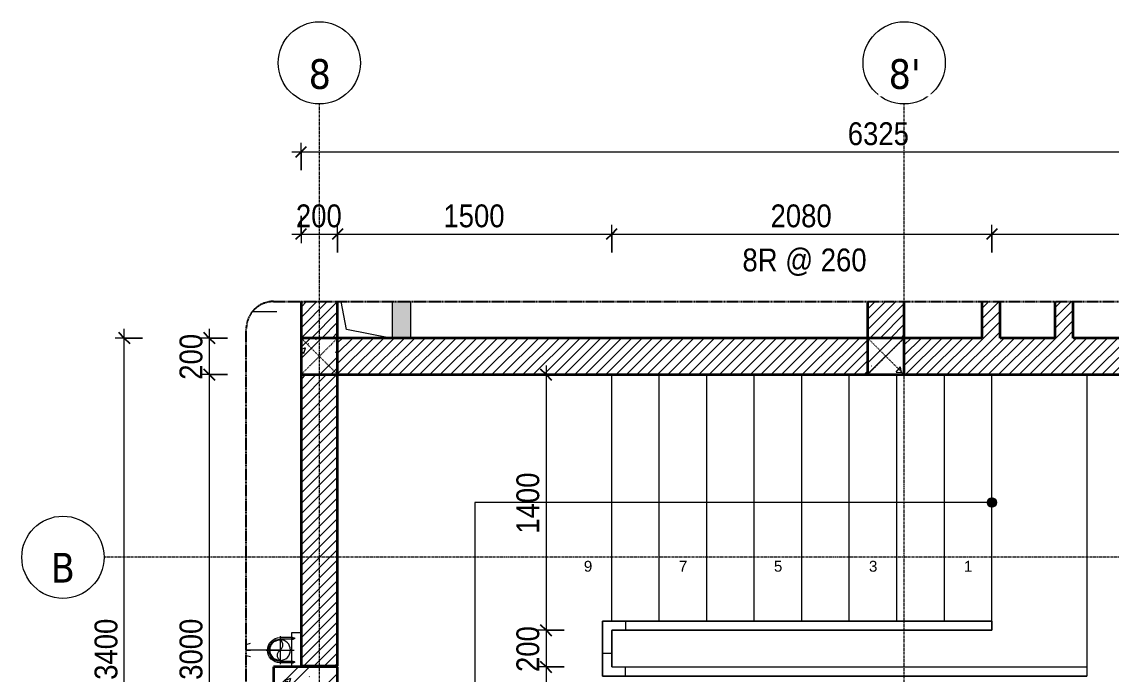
# Model space of a CAD drawing. Header units: millimetres. Extents: x 75584 to 159459, y -5075 to 34550.
# Drawn here: x 127574 to 133535, y 24897 to 28468 of the extents above; entities that cross this region are included whole.
import ezdxf

# ---------------------------------------------------------------- set-up
doc = ezdxf.new("R2010")
doc.units = ezdxf.units.MM
for name, pattern in [('Dash', [6, 3, -3]), ('Dash - Tight', [4.5, 3, -1.5]), ('Grid Line', [22.225, 12.7, -3.175, 3.175, -3.175]), ('Hidden', [7.14375, 4.7625, -2.38125]), ('IMPORT-CENTER', [2000, 1250, -250, 250, -250]), ('IMPORT-CENTER _3_', [10.16, 6.35, -1.27, 1.27, -1.27])]:
    doc.linetypes.add(name, pattern=pattern)
for name, color, linetype, lineweight in [('0-3', 10, 'Continuous', 5), ('A-ANNO-DIMS', 211, 'Continuous', 9), ('A-ANNO-DIMS-50', 211, 'Continuous', 9), ('A-DETL-GENF-1', 92, 'Dash - Tight', 18), ('A-DETL-GENF-2', 254, 'Continuous', 18), ('A-DETL-GENF-3', 92, 'Hidden', 25), ('A-DETL-MEDM', 33, 'Continuous', 35), ('A-FLOR-1', 7, 'Continuous', 18), ('A-FLOR-HRAL', 11, 'Continuous', 18), ('A-WALL-1', 113, 'Continuous', 35), ('A-WALL-PATT-1', 111, 'Continuous', 18), ('G-IMPT', 8, 'Continuous', 18), ('G-IMPT-2', 8, 'IMPORT-CENTER _3_', 18), ('G-IMPT-4', 8, 'IMPORT-CENTER', 18), ('M-EQPM', 50, 'Continuous', 18), ('S-COLS', 52, 'Continuous', 18), ('S-COLS-5', 52, 'Continuous', 35), ('S-COLS-HDLN', 52, 'Dash', 18), ('S-COLS-HDLN-1', 254, 'Continuous', 18), ('S-GRID-1', 1, 'Grid Line', 9), ('S-GRID-IDEN', 1, 'Continuous', 9), ('S-STRS', 31, 'Continuous', 18), ('S-STRS-ANNO', 31, 'Continuous', 18)]:
    doc.layers.add(name, color=color, linetype=linetype, lineweight=lineweight)
doc.styles.add('Arial', font='arial.ttf', dxfattribs={"height": 59.53})
doc.styles.add('Tahoma_B', font='tahomabd.ttf', dxfattribs={"height": 162.5})
doc.styles.add('UTM Avo', font='', dxfattribs={"width": 0.9, "height": 125})
doc.styles.get('UTM Avo').set_extended_font_data('UTM Avo')
doc.dimstyles.new('1_Dim_chi_tiet_2_5', dxfattribs={"dimscale": 304.8, "dimtxt": 124.912619, "dimasz": 0.19685, "dimexe": 0.164042, "dimexo": 0.0625, "dimgap": 0.016404, "dimtad": 1, "dimdec": 0, "dimrnd": 5, "dimzin": 0, "dimdsep": 46, "dimtxsty": 'UTM Avo', "dimblk1": 'OBLIQUE', "dimblk2": 'OBLIQUE', "dimsah": 1, "dimcen": 0.09, "dimdle": 0.164042, "dimazin": 0, "dimtfac": 1, "dimtdec": 4, "dimtix": 1, "dimtmove": 0, "dimatfit": 3, "dimfxl": 0.328084, "dimfxlon": 1, "dimtvp": 1, "dimtolj": 1, "dimtzin": 0, "dimarcsym": 2})
pattern_1 = [(45, (51849.28, 0), (-28.284271, 28.284271), [])]
pattern_2 = [(50, (-80452.56, -26636.94), (364.3679, -31.8783), [38.1, -419.1]), (355, (-80452.56, -26636.94), (-70.4859, 382.1133), [30.48, -335.28]), (100.451, (-80422.2, -26639.6), (293.885, 350.2334), [32.38, -356.18]), (46.184, (-80452.56, -26535.34), (542.1585, -84.0858), [57.15, -628.65]), (96.636, (-80407.4, -26542.34), (474.805, 494.8554), [48.57, -534.27]), (351.184, (-80452.56, -26535.34), (474.8102, 494.85), [45.72, -502.92]), (21, (-80401.76, -26560.74), (303.2285, -204.5305), [38.1, -419.1]), (326, (-80401.76, -26560.74), (123.6039, 368.376), [30.48, -335.28]), (71.451, (-80376.5, -26577.78), (426.8341, 163.8427), [32.38, -356.18]), (37.5, (-80452.56, -26636.94), (6.17665, 169.11015), [3.353, -327.863, 3.353, -337.007, -336.55]), (37.5, (-80452.56, -26636.94), (6.17665, 169.11015), [-671.576, 3.353, -333.197]), (7.5, (-80452.56, -26636.94), (133.63888, 200.3615), [3.353, -190.703, 3.353, -320.243, -128.27]), (7.5, (-80452.56, -26636.94), (133.63888, 200.3615), [-517.652, 3.353, -124.917]), (327.5, (-80565.85, -26636.94), (271.18182, -11.45836), [3.353, -123.647, 3.353, -918.667]), (327.5, (-80565.85, -26636.94), (271.18182, -11.45836), [-130.353, -392.887, 3.353, -522.427]), (317.5, (-80616.65, -26636.94), (296.2585, 50.85285), [3.353, -161.747, 3.353, -633.171]), (317.5, (-80616.65, -26636.94), (296.2585, 50.85285), [-168.453, -259.791, 3.353, -370.027]), (45, (-80452.56, -26636.94), (-125.7236, 125.7236), []), (45, (-80452.56, -26446.44), (-125.7236, 125.7236), [])]
pattern_3 = [(50, (-77352.56, -26636.94), (364.3679, -31.8783), [38.1, -419.1]), (355, (-77352.56, -26636.94), (-70.4859, 382.1133), [30.48, -335.28]), (100.451, (-77322.2, -26639.6), (293.885, 350.2334), [32.38, -356.18]), (46.184, (-77352.56, -26535.34), (542.1585, -84.0858), [57.15, -628.65]), (96.636, (-77307.4, -26542.34), (474.805, 494.8554), [48.57, -534.27]), (351.184, (-77352.56, -26535.34), (474.8102, 494.85), [45.72, -502.92]), (21, (-77301.76, -26560.74), (303.2285, -204.5305), [38.1, -419.1]), (326, (-77301.76, -26560.74), (123.6039, 368.376), [30.48, -335.28]), (71.451, (-77276.5, -26577.78), (426.8341, 163.8427), [32.38, -356.18]), (37.5, (-77352.56, -26636.94), (6.17665, 169.11015), [3.353, -327.863, 3.353, -337.007, -336.55]), (37.5, (-77352.56, -26636.94), (6.17665, 169.11015), [-671.576, 3.353, -333.197]), (7.5, (-77352.56, -26636.94), (133.63888, 200.3615), [3.353, -190.703, 3.353, -320.243, -128.27]), (7.5, (-77352.56, -26636.94), (133.63888, 200.3615), [-517.652, 3.353, -124.917]), (327.5, (-77465.85, -26636.94), (271.18182, -11.45836), [3.353, -123.647, 3.353, -918.667]), (327.5, (-77465.85, -26636.94), (271.18182, -11.45836), [-130.353, -392.887, 3.353, -522.427]), (317.5, (-77516.65, -26636.94), (296.2585, 50.85285), [3.353, -161.747, 3.353, -633.171]), (317.5, (-77516.65, -26636.94), (296.2585, 50.85285), [-168.453, -259.791, 3.353, -370.027]), (45, (-77352.56, -26636.94), (-125.7236, 125.7236), []), (45, (-77352.56, -26446.44), (-125.7236, 125.7236), [])]

# ---------------------------------------------------------------- blocks, each defined once
blk = doc.blocks.new('NCV_TKTC_KET CAU_rvt-5-TKCS_THANG BỘ TB3 - MẶT BẰNG TUM MÁI')
at = {"layer": 'A-FLOR-1'}
for p, q in [((81377.6, 26737.4), (81077.6, 26737.4)), ((81552.6, 26536.9), (81552.6, 24936.5)), ((77252.6, 24941.9), (77252.6, 24936.9)), ((77452.6, 24936.9), (77452.6, 24941.9))]:
    blk.add_line(p, q, dxfattribs=at)
blk = doc.blocks.new('Top Rail Type - Top Rail_Internal_-954613-TKCS_THANG BỘ TB3 - MẶT BẰNG TUM MÁI')
at = {"layer": 'A-FLOR-HRAL'}
for p, q in [((78902.2, 25187.3), (79027.2, 25187.3)), ((78902.2, 25062.3), (78902.2, 25187.3)), ((79027.2, 25187.3), (81032.6, 25187.3)), ((79027.2, 25187.3), (79027.2, 25137.3)), ((81032.6, 25187.3), (81032.6, 25137.3)), ((79027.2, 25137.3), (78952.2, 25137.3)), ((78952.2, 25137.3), (78952.2, 25062.3)), ((81032.6, 25137.3), (79027.2, 25137.3)), ((78902.2, 25011.5), (78902.2, 25062.3)), ((78952.2, 25062.3), (78952.2, 25011.5)), ((78902.2, 25011.5), (78952.2, 25011.5)), ((78902.2, 24886.5), (78902.2, 25011.5)), ((78952.2, 25011.5), (78952.2, 24936.5)), ((78952.2, 24936.5), (79027.2, 24936.5)), ((79027.2, 24886.5), (79027.2, 24936.5)), ((79027.2, 24936.5), (81552.6, 24936.5)), ((81552.6, 24936.5), (81552.6, 24886.5)), ((79027.2, 24886.5), (78902.2, 24886.5)), ((81552.6, 24886.5), (79027.2, 24886.5))]:
    blk.add_line(p, q, dxfattribs=at)
blk = doc.blocks.new('Top Rail Type - Top Rail_Internal_-V11-TKCS_THANG BỘ TB3 - MẶT BẰNG TUM MÁI')
at = {"layer": 'A-FLOR-HRAL'}
for p, q in [((78902.2, 25187.3), (78902.2, 25011.5)), ((79027.2, 25187.3), (78902.2, 25187.3)), ((81032.6, 25187.3), (79027.2, 25187.3)), ((81032.6, 25137.3), (81032.6, 25187.3)), ((78952.2, 25137.3), (78952.2, 25011.5)), ((79027.2, 25137.3), (78952.2, 25137.3)), ((81032.6, 25137.3), (79027.2, 25137.3)), ((78902.2, 25011.5), (78902.2, 24886.5)), ((78952.2, 25011.5), (78952.2, 24936.5)), ((78952.2, 24936.5), (79027.2, 24936.5)), ((79027.2, 24936.5), (81552.6, 24936.5)), ((81552.6, 24936.5), (81552.6, 24886.5)), ((78902.2, 24886.5), (79027.2, 24886.5)), ((79027.2, 24886.5), (81552.6, 24886.5))]:
    blk.add_line(p, q, dxfattribs=at)
blk = doc.blocks.new('TKTC_XREF_260130_MB TUM MAI - TKTC_XREF_260130_MB TUM MAI_dwg_CUM U_DN100-4167675-TKCS_THANG BỘ TB3 - MẶT BẰNG TUM MÁI')
at = {"layer": 'G-IMPT'}
blk.add_hatch(color=256, dxfattribs=at).paths.add_polyline_path([(0, -61), (0, -57), (14.8, -55.1), (28.5, -49.4), (40.3, -40.3), (49.4, -28.5), (55.1, -14.8), (57, 0), (55.1, 14.8), (49.4, 28.5), (40.3, 40.3), (28.5, 49.4), (14.8, 55.1), (0, 57), (0, 61), (15.8, 58.9), (30.5, 52.8), (43.1, 43.1), (52.8, 30.5), (58.9, 15.8), (61, 0), (58.9, -15.8), (52.8, -30.5), (43.1, -43.1), (30.5, -52.8), (15.8, -58.9)])
for p, q in [((-79.1, 66.6), (-79.1, 63.4)), ((-76.6, 66.6), (-76.6, 63.4)), ((-74.6, 66.6), (-74.6, 63.4)), ((-72.7, 69.3), (-72.7, 60.7)), ((-66.9, 67.9), (-71.7, 67.9)), ((-66.9, 62.1), (-71.7, 62.1)), ((-65, 69), (0, 69)), ((-79.1, -63.4), (-79.1, -66.6)), ((-76.6, -63.4), (-76.6, -66.6)), ((-74.6, -63.4), (-74.6, -66.6)), ((-72.7, -60.7), (-72.7, -69.3)), ((-66.9, -62.1), (-71.7, -62.1)), ((-66.9, -67.9), (-71.7, -67.9)), ((-65, -69), (0, -69))]:
    blk.add_line(p, q, dxfattribs=at)
at = {"layer": 'G-IMPT', "flags": 128}
for points in [[(-72.7, 67.6), (-78.1, 67.6), (-78.1, 62.4), (-72.7, 62.4)], [(-71.7, 59.2), (-66.9, 59.2), (-66.9, 70.8), (-71.7, 70.8)], [(-66.9, 70.8), (-66.9, 72.7), (-65, 72.7), (-65, 57.3), (-66.9, 57.3), (-66.9, 59.2)], [(-65, 61), (0, 61), (0, 57)], [(-71.7, -70.8), (-66.9, -70.8), (-66.9, -59.2), (-71.7, -59.2)], [(-66.9, -59.2), (-66.9, -57.3), (-65, -57.3), (-65, -72.7), (-66.9, -72.7), (-66.9, -70.8)], [(-65, -61), (0, -61), (0, -57)], [(-72.7, -62.4), (-78.1, -62.4), (-78.1, -67.6), (-72.7, -67.6)]]:
    blk.add_lwpolyline(points, dxfattribs=at)
at = {"layer": 'G-IMPT'}
for centre, radius, start, end in [((-78.1, 66.6), 0.96, 90, 180), ((-78.1, 63.4), 0.96, 180, 270), ((-71.1, 69.3), 1.56, 112.61986, 247.38014), ((-67.9, 65), 4.8, 143.1301, 216.8699), ((-71.1, 60.7), 1.56, 112.61986, 247.38014), ((0, 0), 69, 270, 90), ((0, 0), 61, 270, 90), ((0, 0), 57, 270, 90), ((-71.1, -60.7), 1.56, 112.61986, 247.38014), ((-78.1, -63.4), 0.96, 90, 180), ((-78.1, -66.6), 0.96, 180, 270), ((-67.9, -65), 4.8, 143.1301, 216.8699), ((-71.1, -69.3), 1.56, 112.61986, 247.38014)]:
    blk.add_arc(centre, radius, start, end, dxfattribs=at)
blk = doc.blocks.new('TKTC_XREF_260130_MB TUM MAI - TKTC_XREF_260130_MB TUM MAI_dwg_$cc-4167671-TKCS_THANG BỘ TB3 - MẶT BẰNG TUM MÁI')
at = {"layer": 'G-IMPT'}
blk.add_circle((0, 0), 0.5, dxfattribs=at)
for centre, radius, start, end in [((0, 0), 0.5, 90, 270), ((0.188, 0.25), 0.313, 126.8699, 233.1301), ((-0.188, -0.25), 0.313, 306.8699, 53.1301)]:
    blk.add_arc(centre, radius, start, end, dxfattribs=at)
at = {"layer": 'G-IMPT-2'}
for p, q in [((0, -0.673), (0, 0.673)), ((-0.673, 0), (0.673, 0))]:
    blk.add_line(p, q, dxfattribs=at)
blk = doc.blocks.new('TKTC_XREF_260130_MB TUM MAI - TKTC_XREF_260130_MB TUM MAI_dwg_AR-4167677-TKCS_THANG BỘ TB3 - MẶT BẰNG TUM MÁI')
at = {"layer": 'G-IMPT'}
for p, q in [((-96.6, 51.8), (-64.5, 43.2)), ((-64.5, 0), (-96.6, 0)), ((-64.5, -43.2), (-96.6, -51.8))]:
    blk.add_line(p, q, dxfattribs=at)
blk = doc.blocks.new('TKTC_XREF_260130_MB TUM MAI - TKTC_XREF_260130_MB TUM MAI_dwg__U34-4167684-TKCS_THANG BỘ TB3 - MẶT BẰNG TUM MÁI')
at = {"layer": 'G-IMPT'}
blk.add_line((150, 0), (150, 205.8), dxfattribs=at)
blk = doc.blocks.new('TKTC_XREF_260130_MB TUM MAI - TKTC_XREF_260130_MB TUM MAI_dwg_M-FLOW-ARROW-4167686-TKCS_THANG BỘ TB3 - MẶT BẰNG TUM MÁI')
at = {"layer": 'G-IMPT'}
blk.add_line((-50133.4, 9647.5), (-50265.1, 9647.5), dxfattribs=at)
blk = doc.blocks.new('TKTC_XREF_260130_MB TUM MAI - TKTC_XREF_260130_MB TUM MAI_dwg_A$Ced4233ca-4167688-TKCS_THANG BỘ TB3 - MẶT BẰNG TUM MÁI')
at = {"layer": 'G-IMPT'}
h = blk.add_hatch(color=256, dxfattribs=at)
h.paths.add_polyline_path([(-50000.1, 9397.5), (-50000, 9397.6), (-50000.1, 9497.5)])
h.paths.add_polyline_path([(-49425.7, 9503.3), (-49400.1, 9503.3), (-49400.1, 9703.3), (-49500.1, 9703.3), (-49500.1, 9503.3)])
for p, q in [((-50000.1, 9703.3), (-50000.1, 9397.5)), ((-49500.1, 9503.3), (-49500.1, 9703.3)), ((-49400.1, 9503.3), (-49400.1, 9703.3))]:
    blk.add_line(p, q, dxfattribs=at)
at = {"layer": 'G-IMPT', "flags": 128}
blk.add_lwpolyline([(-49510.8, 9503.3), (-49751, 9550.6), (-49780.9, 9703.3)], dxfattribs=at)
at = {"extrusion": (0, 0, -1), "zscale": -1}
blk.add_blockref('TKTC_XREF_260130_MB TUM MAI - TKTC_XREF_260130_MB TUM MAI_dwg__U34-4167684-TKCS_THANG BỘ TB3 - MẶT BẰNG TUM MÁI', (49850.1, 9497.5), dxfattribs=at)
blk.add_blockref('TKTC_XREF_260130_MB TUM MAI - TKTC_XREF_260130_MB TUM MAI_dwg_M-FLOW-ARROW-4167686-TKCS_THANG BỘ TB3 - MẶT BẰNG TUM MÁI', (0, 0))
blk = doc.blocks.new('TKTC_XREF_260130_MB TUM MAI - TKTC_XREF_260130_MB TUM MAI_dwg-4167669-TKCS_THANG BỘ TB3 - MẶT BẰNG TUM MÁI')
at = {"layer": 'G-IMPT', "flags": 128}
blk.add_lwpolyline([(-125949.2, -836231.1), (-125949.2, -836042.4), (-125899.4, -836042.7), (-125899.4, -836231.1)], dxfattribs=at)
at = {"layer": 'G-IMPT-4'}
blk.add_line((-126014.2, -836139.1), (-126199.2, -836139.1), dxfattribs=at)
blk.add_blockref('TKTC_XREF_260130_MB TUM MAI - TKTC_XREF_260130_MB TUM MAI_dwg_A$Ced4233ca-4167688-TKCS_THANG BỘ TB3 - MẶT BẰNG TUM MÁI', (-75899.2, -843934.4))
at = {"xscale": 0.7206551409326495, "yscale": 0.7206551409326495, "zscale": 0.7206551409326495, "rotation": 179.996211913896}
blk.add_blockref('TKTC_XREF_260130_MB TUM MAI - TKTC_XREF_260130_MB TUM MAI_dwg_AR-4167677-TKCS_THANG BỘ TB3 - MẶT BẰNG TUM MÁI', (-126245.6, -836139.1), dxfattribs=at)
at = {"extrusion": (0, 0, -1)}
for name, p, xscale, yscale, zscale, rotation in [('TKTC_XREF_260130_MB TUM MAI - TKTC_XREF_260130_MB TUM MAI_dwg_$cc-4167671-TKCS_THANG BỘ TB3 - MẶT BẰNG TUM MÁI', (126014.2, -836139.1), 113.7150000000073, 113.7150000000073, -113.7150000000073, 179.9990086636432), ('TKTC_XREF_260130_MB TUM MAI - TKTC_XREF_260130_MB TUM MAI_dwg_CUM U_DN100-4167675-TKCS_THANG BỘ TB3 - MẶT BẰNG TUM MÁI', (126014.2, -836140), 0.9975000000000006, 0.9975000000000006, -0.9975000000000006, 0.000991338195008684)]:
    blk.add_blockref(name, p, dxfattribs=dict(at, xscale=xscale, yscale=yscale, zscale=zscale, rotation=rotation))
blk = doc.blocks.new('TKTC_XREF_260130_MB TUM MAI - TKTC_XREF_251221_MB TUM MAI-2041484-TKCS_THANG BỘ TB3 - MẶT BẰNG TUM MÁI')
blk.add_blockref('TKTC_XREF_260130_MB TUM MAI - TKTC_XREF_260130_MB TUM MAI_dwg-4167669-TKCS_THANG BỘ TB3 - MẶT BẰNG TUM MÁI', (169499.2, 843934.4))
blk = doc.blocks.new('G1_SOF - BO TRU - 200x200-V16-TKCS_THANG BỘ TB3 - MẶT BẰNG TUM MÁI')
at = {"layer": 'S-COLS-HDLN-1'}
h = blk.add_hatch(dxfattribs=at)
h.set_pattern_fill('FP_9', color=256, style=0, pattern_type=2)
h.set_pattern_definition(pattern_2)
h.paths.add_polyline_path([(100, -100), (100, 100), (-100, 100), (-100, -100)])
h = blk.add_hatch(dxfattribs=at)
h.set_pattern_fill('FP_9', color=256, style=0, pattern_type=2)
h.set_pattern_definition(pattern_2)
h.paths.add_polyline_path([(100, -100), (100, 100), (-100, 100), (-100, -100)])
at = {"layer": 'S-COLS-5'}
for p, q in [((100, 100), (-100, 100)), ((-100, 100), (-100, -100)), ((100, -100), (100, 100)), ((-100, -100), (100, -100))]:
    blk.add_line(p, q, dxfattribs=at)
at = {"layer": 'S-COLS-HDLN'}
for p, q in [((100, 100), (-100, -100)), ((-100, 100), (100, -100))]:
    blk.add_line(p, q, dxfattribs=at)
blk = doc.blocks.new('G1_SOF - BO TRU - 200x200-V17-TKCS_THANG BỘ TB3 - MẶT BẰNG TUM MÁI')
at = {"layer": 'S-COLS-HDLN-1'}
h = blk.add_hatch(dxfattribs=at)
h.set_pattern_fill('FP_10', color=256, style=0, pattern_type=2)
h.set_pattern_definition(pattern_3)
h.paths.add_polyline_path([(100, -100), (100, 100), (-100, 100), (-100, -100)])
h = blk.add_hatch(dxfattribs=at)
h.set_pattern_fill('FP_10', color=256, style=0, pattern_type=2)
h.set_pattern_definition(pattern_3)
h.paths.add_polyline_path([(100, -100), (100, 100), (-100, 100), (-100, -100)])
at = {"layer": 'S-COLS-5'}
for p, q in [((100, 100), (-100, 100)), ((-100, 100), (-100, -100)), ((100, -100), (100, 100)), ((-100, -100), (100, -100))]:
    blk.add_line(p, q, dxfattribs=at)
at = {"layer": 'S-COLS-HDLN'}
for p, q in [((100, 100), (-100, -100)), ((-100, 100), (100, -100))]:
    blk.add_line(p, q, dxfattribs=at)
blk = doc.blocks.new('BORDER VIEW - BORDER VIEW-1920445-TKCS_THANG BỘ TB3 - MẶT BẰNG TUM MÁI')
at = {"layer": 'A-DETL-GENF-3'}
for p, q in [((0, 150), (0, 7619.4)), ((3750.6, 0), (150, 0))]:
    blk.add_line(p, q, dxfattribs=at)
blk.add_arc((150, 150), 150, 180, 270, dxfattribs=at)
blk = doc.blocks.new('Grid - M_Grid Head - Circle-353313-TKCS_THANG BỘ TB3 - MẶT BẰNG TUM MÁI')
at = {"layer": 'S-GRID-IDEN'}
blk.add_circle((0, 0), 4.5, dxfattribs=at)
blk = doc.blocks.new('DIMBLOCK120-TKCS_THANG BỘ TB3 - MẶT BẰNG TUM MÁI')
at = {"layer": 'A-ANNO-DIMS-50'}
for p, q in [((129101.8, 27405.8), (129101.8, 27255.8)), ((129101.8, 27305.8), (129101.8, 27405.8)), ((129051.8, 27305.8), (129301.8, 27305.8)), ((129301.8, 27205.8), (129301.8, 27355.8)), ((129301.8, 27305.8), (129301.8, 27205.8))]:
    blk.add_line(p, q, dxfattribs=at)
at = {"layer": 'A-ANNO-DIMS-50', "lineweight": 25}
for p, q in [((129101.8, 27305.8), (129071.8, 27275.8)), ((129101.8, 27305.8), (129131.8, 27335.8)), ((129301.8, 27305.8), (129271.8, 27275.8)), ((129301.8, 27305.8), (129331.8, 27335.8))]:
    blk.add_line(p, q, dxfattribs=at)
at = {"layer": 'A-ANNO-DIMS-50', "color": 0, "insert": (129073.5, 27468.2), "char_height": 125, "width": 308.118, "attachment_point": 1, "line_spacing_factor": 1.110334, "style": 'UTM Avo'}
blk.add_mtext('200', dxfattribs=at)
blk = doc.blocks.new('_Oblique')
at = {"color": 0, "linetype": 'ByBlock', "lineweight": -2}
blk.add_line((-0.5, -0.5), (0.5, 0.5), dxfattribs=at)
blk = doc.blocks.new('DIMBLOCK121-TKCS_THANG BỘ TB3 - MẶT BẰNG TUM MÁI')
at = {"layer": 'A-ANNO-DIMS-50', "lineweight": 25}
for p, q in [((129301.8, 27305.8), (129271.8, 27275.8)), ((129301.8, 27305.8), (129331.8, 27335.8)), ((130801.8, 27305.8), (130771.8, 27275.8)), ((130801.8, 27305.8), (130831.8, 27335.8))]:
    blk.add_line(p, q, dxfattribs=at)
at = {"layer": 'A-ANNO-DIMS-50'}
for p, q in [((129301.8, 27205.8), (129301.8, 27355.8)), ((129301.8, 27305.8), (130801.8, 27305.8)), ((129301.8, 27305.8), (129301.8, 27205.8)), ((130801.8, 27205.8), (130801.8, 27355.8)), ((130801.8, 27305.8), (130801.8, 27205.8))]:
    blk.add_line(p, q, dxfattribs=at)
at = {"layer": 'A-ANNO-DIMS-50', "color": 0, "insert": (129880.7, 27468.2), "char_height": 125, "width": 410.824, "attachment_point": 1, "line_spacing_factor": 1.110334, "style": 'UTM Avo'}
blk.add_mtext('1500', dxfattribs=at)
blk = doc.blocks.new('DIMBLOCK122-TKCS_THANG BỘ TB3 - MẶT BẰNG TUM MÁI')
at = {"layer": 'A-ANNO-DIMS-50', "lineweight": 25}
for p, q in [((130801.8, 27305.8), (130771.8, 27275.8)), ((130801.8, 27305.8), (130831.8, 27335.8)), ((132881.8, 27305.8), (132851.8, 27275.8)), ((132881.8, 27305.8), (132911.8, 27335.8))]:
    blk.add_line(p, q, dxfattribs=at)
at = {"layer": 'A-ANNO-DIMS-50'}
for p, q in [((130801.8, 27205.8), (130801.8, 27355.8)), ((130801.8, 27305.8), (132881.8, 27305.8)), ((130801.8, 27305.8), (130801.8, 27205.8)), ((132881.8, 27205.8), (132881.8, 27355.8)), ((132881.8, 27305.8), (132881.8, 27205.8))]:
    blk.add_line(p, q, dxfattribs=at)
at = {"layer": 'A-ANNO-DIMS-50', "color": 0, "char_height": 125, "attachment_point": 1, "line_spacing_factor": 1.110334, "style": 'UTM Avo'}
for s, insert, width in [('2080', (131670.7, 27468.2), 410.824), ('8R @ 260', (131516.8, 27226.9), 780.01)]:
    blk.add_mtext(s, dxfattribs=dict(at, insert=insert, width=width))
blk = doc.blocks.new('DIMBLOCK123-TKCS_THANG BỘ TB3 - MẶT BẰNG TUM MÁI')
at = {"layer": 'A-ANNO-DIMS-50', "lineweight": 25}
for p, q in [((132881.8, 27305.8), (132851.8, 27275.8)), ((132881.8, 27305.8), (132911.8, 27335.8)), ((135226.8, 27305.8), (135196.8, 27275.8)), ((135226.8, 27305.8), (135256.8, 27335.8))]:
    blk.add_line(p, q, dxfattribs=at)
at = {"layer": 'A-ANNO-DIMS-50'}
for p, q in [((132881.8, 27205.8), (132881.8, 27355.8)), ((132881.8, 27305.8), (135226.8, 27305.8)), ((132881.8, 27305.8), (132881.8, 27205.8)), ((135226.8, 27205.8), (135226.8, 27355.8)), ((135226.8, 27305.8), (135226.8, 27205.8))]:
    blk.add_line(p, q, dxfattribs=at)
at = {"layer": 'A-ANNO-DIMS-50', "color": 0, "insert": (133883.2, 27468.2), "char_height": 125, "width": 410.824, "attachment_point": 1, "line_spacing_factor": 1.110334, "style": 'UTM Avo'}
blk.add_mtext('2345', dxfattribs=at)
blk = doc.blocks.new('DIMBLOCK125-TKCS_THANG BỘ TB3 - MẶT BẰNG TUM MÁI')
at = {"layer": 'A-ANNO-DIMS-50'}
for p, q in [((130542.3, 26536.9), (130392.3, 26536.9)), ((130442.3, 26586.9), (130442.3, 25137.3)), ((130442.3, 26536.9), (130542.3, 26536.9)), ((130542.3, 25137.3), (130392.3, 25137.3)), ((130442.3, 25137.3), (130542.3, 25137.3))]:
    blk.add_line(p, q, dxfattribs=at)
at = {"layer": 'A-ANNO-DIMS-50', "lineweight": 25}
for p, q in [((130442.3, 26536.9), (130412.3, 26566.9)), ((130442.3, 26536.9), (130472.3, 26506.9)), ((130442.3, 25137.3), (130412.3, 25167.3)), ((130442.3, 25137.3), (130472.3, 25107.3))]:
    blk.add_line(p, q, dxfattribs=at)
at = {"layer": 'A-ANNO-DIMS-50', "color": 0, "insert": (130279.9, 25666), "char_height": 125, "width": 410.824, "attachment_point": 1, "rotation": 90, "line_spacing_factor": 1.110334, "style": 'UTM Avo'}
blk.add_mtext('1400', dxfattribs=at)
blk = doc.blocks.new('DIMBLOCK126-TKCS_THANG BỘ TB3 - MẶT BẰNG TUM MÁI')
at = {"layer": 'A-ANNO-DIMS-50', "lineweight": 25}
for p, q in [((130442.3, 25137.3), (130412.3, 25167.3)), ((130442.3, 25137.3), (130472.3, 25107.3)), ((130442.3, 24936.9), (130412.3, 24966.9)), ((130442.3, 24936.9), (130472.3, 24906.9))]:
    blk.add_line(p, q, dxfattribs=at)
at = {"layer": 'A-ANNO-DIMS-50'}
for p, q in [((130542.3, 25137.3), (130392.3, 25137.3)), ((130442.3, 25137.3), (130442.3, 24936.9)), ((130442.3, 25137.3), (130542.3, 25137.3)), ((130542.3, 24936.9), (130392.3, 24936.9)), ((130442.3, 24936.9), (130542.3, 24936.9))]:
    blk.add_line(p, q, dxfattribs=at)
at = {"layer": 'A-ANNO-DIMS-50', "color": 0, "insert": (130279.9, 24908.8), "char_height": 125, "width": 308.118, "attachment_point": 1, "rotation": 90, "line_spacing_factor": 1.110334, "style": 'UTM Avo'}
blk.add_mtext('200', dxfattribs=at)
blk = doc.blocks.new('DIMBLOCK127-TKCS_THANG BỘ TB3 - MẶT BẰNG TUM MÁI')
at = {"layer": 'A-ANNO-DIMS-50'}
for p, q in [((130542.3, 24936.9), (130392.3, 24936.9)), ((130442.3, 24936.9), (130442.3, 23486.9)), ((130442.3, 24936.9), (130542.3, 24936.9)), ((130542.3, 23536.9), (130392.3, 23536.9)), ((130442.3, 23536.9), (130542.3, 23536.9))]:
    blk.add_line(p, q, dxfattribs=at)
at = {"layer": 'A-ANNO-DIMS-50', "lineweight": 25}
for p, q in [((130442.3, 24936.9), (130412.3, 24966.9)), ((130442.3, 24936.9), (130472.3, 24906.9)), ((130442.3, 23536.9), (130412.3, 23566.9)), ((130442.3, 23536.9), (130472.3, 23506.9))]:
    blk.add_line(p, q, dxfattribs=at)
at = {"layer": 'A-ANNO-DIMS-50', "color": 0, "insert": (130279.9, 24065.8), "char_height": 125, "width": 410.824, "attachment_point": 1, "rotation": 90, "line_spacing_factor": 1.110334, "style": 'UTM Avo'}
blk.add_mtext('1400', dxfattribs=at)
blk = doc.blocks.new('DIMBLOCK137-TKCS_THANG BỘ TB3 - MẶT BẰNG TUM MÁI')
at = {"layer": 'A-ANNO-DIMS-50', "lineweight": 25}
for p, q in [((128599, 26736.9), (128569, 26766.9)), ((128599, 26736.9), (128629, 26706.9)), ((128599, 26536.9), (128569, 26566.9)), ((128599, 26536.9), (128629, 26506.9))]:
    blk.add_line(p, q, dxfattribs=at)
at = {"layer": 'A-ANNO-DIMS-50'}
for p, q in [((128599, 26786.9), (128599, 26536.9)), ((128699, 26736.9), (128549, 26736.9)), ((128599, 26736.9), (128699, 26736.9)), ((128699, 26536.9), (128549, 26536.9)), ((128599, 26536.9), (128699, 26536.9))]:
    blk.add_line(p, q, dxfattribs=at)
at = {"layer": 'A-ANNO-DIMS-50', "color": 0, "insert": (128436.7, 26508.6), "char_height": 125, "width": 308.118, "attachment_point": 1, "rotation": 90, "line_spacing_factor": 1.110334, "style": 'UTM Avo'}
blk.add_mtext('200', dxfattribs=at)
blk = doc.blocks.new('DIMBLOCK138-TKCS_THANG BỘ TB3 - MẶT BẰNG TUM MÁI')
at = {"layer": 'A-ANNO-DIMS-50'}
for p, q in [((128699, 26536.9), (128549, 26536.9)), ((128599, 26536.9), (128599, 23537.4)), ((128599, 26536.9), (128699, 26536.9)), ((128699, 23537.4), (128549, 23537.4)), ((128599, 23537.4), (128699, 23537.4))]:
    blk.add_line(p, q, dxfattribs=at)
at = {"layer": 'A-ANNO-DIMS-50', "lineweight": 25}
for p, q in [((128599, 26536.9), (128569, 26566.9)), ((128599, 26536.9), (128629, 26506.9)), ((128599, 23537.4), (128569, 23567.4)), ((128599, 23537.4), (128629, 23507.4))]:
    blk.add_line(p, q, dxfattribs=at)
at = {"layer": 'A-ANNO-DIMS-50', "color": 0, "insert": (128436.7, 24866), "char_height": 125, "width": 410.824, "attachment_point": 1, "rotation": 90, "line_spacing_factor": 1.110334, "style": 'UTM Avo'}
blk.add_mtext('3000', dxfattribs=at)
blk = doc.blocks.new('DIMBLOCK142-TKCS_THANG BỘ TB3 - MẶT BẰNG TUM MÁI')
at = {"layer": 'A-ANNO-DIMS-50', "lineweight": 25}
for p, q in [((128134, 26736.9), (128104, 26766.9)), ((128134, 26736.9), (128164, 26706.9)), ((128134, 23337.4), (128104, 23367.4)), ((128134, 23337.4), (128164, 23307.4))]:
    blk.add_line(p, q, dxfattribs=at)
at = {"layer": 'A-ANNO-DIMS-50'}
for p, q in [((128134, 23287.4), (128134, 26786.9)), ((128234, 26736.9), (128084, 26736.9)), ((128134, 26736.9), (128234, 26736.9)), ((128234, 23337.4), (128084, 23337.4)), ((128134, 23337.4), (128234, 23337.4))]:
    blk.add_line(p, q, dxfattribs=at)
at = {"layer": 'A-ANNO-DIMS-50', "color": 0, "insert": (127971.7, 24866), "char_height": 125, "width": 410.824, "attachment_point": 1, "rotation": 90, "line_spacing_factor": 1.110334, "style": 'UTM Avo'}
blk.add_mtext('3400', dxfattribs=at)
blk = doc.blocks.new('DIMBLOCK145-TKCS_THANG BỘ TB3 - MẶT BẰNG TUM MÁI')
at = {"layer": 'A-ANNO-DIMS-50'}
for p, q in [((135426.8, 27855.5), (135426.8, 27705.5)), ((135426.8, 27755.5), (135426.8, 27855.5)), ((129101.8, 27655.5), (129101.8, 27805.5)), ((129051.8, 27755.5), (135476.8, 27755.5)), ((129101.8, 27755.5), (129101.8, 27655.5))]:
    blk.add_line(p, q, dxfattribs=at)
at = {"layer": 'A-ANNO-DIMS-50', "lineweight": 25}
for p, q in [((129101.8, 27755.5), (129131.8, 27785.5)), ((135426.8, 27755.5), (135456.8, 27785.5)), ((129101.8, 27755.5), (129071.8, 27725.5)), ((135426.8, 27755.5), (135396.8, 27725.5))]:
    blk.add_line(p, q, dxfattribs=at)
at = {"layer": 'A-ANNO-DIMS-50', "color": 0, "insert": (132093.2, 27917.9), "char_height": 125, "width": 410.824, "attachment_point": 1, "line_spacing_factor": 1.110334, "style": 'UTM Avo'}
blk.add_mtext('6325', dxfattribs=at)

msp = doc.modelspace()

# ---------------------------------------------------------------- hatches: boundary and pattern name
at = {"layer": 'A-DETL-GENF-2'}
h = msp.add_hatch(dxfattribs=at)
h.set_pattern_fill('FP_2', color=256, style=0, pattern_type=2)
h.set_pattern_definition([(50, (51849.28, 0), (364.3679, -31.8783), [38.1, -419.1]), (355, (51849.28, 0), (-70.4859, 382.1133), [30.48, -335.28]), (100.451, (51879.64, -2.66), (293.885, 350.2334), [32.38, -356.18]), (46.184, (51849.3, 101.6), (542.1585, -84.0858), [57.15, -628.65]), (96.636, (51894.46, 94.6), (474.805, 494.8554), [48.57, -534.27]), (351.184, (51849.3, 101.6), (474.8102, 494.85), [45.72, -502.92]), (21, (51900.08, 76.2), (303.2285, -204.5305), [38.1, -419.1]), (326, (51900.08, 76.2), (123.6039, 368.376), [30.48, -335.28]), (71.451, (51925.35, 59.16), (426.8341, 163.8427), [32.38, -356.18]), (37.5, (51849.28, 0), (6.17665, 169.11015), [3.353, -327.863, 3.353, -337.007, -336.55]), (37.5, (51849.28, 0), (6.17665, 169.11015), [-671.576, 3.353, -333.197]), (7.5, (51849.28, 0), (133.63888, 200.3615), [3.353, -190.703, 3.353, -320.243, -128.27]), (7.5, (51849.28, 0), (133.63888, 200.3615), [-517.652, 3.353, -124.917]), (327.5, (51736, 0), (271.18182, -11.45836), [3.353, -123.647, 3.353, -392.887, -525.78]), (327.5, (51736, 0), (271.18182, -11.45836), [-523.24, 3.353, -522.427]), (317.5, (51685.2, 0), (296.2585, 50.85285), [3.353, -161.747, 3.353, -259.791, -373.38]), (317.5, (51685.2, 0), (296.2585, 50.85285), [-428.244, 3.353, -370.027]), (45, (51849.28, 0), (-125.7236, 125.7236), []), (45, (51849.28, 190.5), (-125.7236, 125.7236), [])])
h.paths.add_polyline_path([(129301.8, 24536.9), (129301.8, 24936.9), (128951.8, 24936.9), (128951.8, 24536.9)])
h.paths.add_polyline_path([(135576.8, 24538.6), (135576.8, 24936.9), (135226.8, 24936.9), (135226.8, 24538.6)])
at = {"layer": 'A-WALL-PATT-1'}
h = msp.add_hatch(dxfattribs=at)
h.set_pattern_fill('FP_1', color=256, style=0, pattern_type=2)
h.set_pattern_definition(pattern_1)
h.paths.add_polyline_path([(129301.8, 26736.9), (129301.8, 26936.9), (129101.8, 26936.9), (129101.8, 26736.9)])
h = msp.add_hatch(dxfattribs=at)
h.set_pattern_fill('FP_1', color=256, style=0, pattern_type=2)
h.set_pattern_definition(pattern_1)
h.paths.add_polyline_path([(132201.8, 26736.9), (132401.8, 26736.9), (132401.8, 26936.9), (132201.8, 26936.9)])
h = msp.add_hatch(dxfattribs=at)
h.set_pattern_fill('FP_1', color=256, style=0, pattern_type=2)
h.set_pattern_definition(pattern_1)
h.paths.add_polyline_path([(132926.8, 26736.9), (132926.8, 26936.9), (132826.8, 26936.9), (132826.8, 26736.9)])
h = msp.add_hatch(dxfattribs=at)
h.set_pattern_fill('FP_1', color=256, style=0, pattern_type=2)
h.set_pattern_definition(pattern_1)
h.paths.add_polyline_path([(133326.8, 26736.9), (133326.8, 26936.9), (133226.8, 26936.9), (133226.8, 26736.9)])
h = msp.add_hatch(dxfattribs=at)
h.set_pattern_fill('FP_1', color=256, style=0, pattern_type=2)
h.set_pattern_definition(pattern_1)
h.paths.add_polyline_path([(132027.9, 26536.9), (132201.8, 26536.9), (132201.8, 26736.9), (129301.8, 26736.9), (129301.8, 26536.9), (129747, 26536.9)])
h.paths.add_polyline_path([(134308.8, 26536.9), (135226.8, 26536.9), (135226.8, 26736.9), (132401.8, 26736.9), (132401.8, 26536.9)])
h = msp.add_hatch(dxfattribs=at)
h.set_pattern_fill('FP_1', color=256, style=0, pattern_type=2)
h.set_pattern_definition(pattern_1)
h.paths.add_polyline_path([(129301.8, 24941.9), (129301.8, 26536.9), (129101.8, 26536.9), (129101.8, 24941.9)])
at = {"layer": 'S-STRS-ANNO'}
msp.add_hatch(color=256, dxfattribs=at).paths.add_polyline_path([(132881.8, 25811.9), (132899.5, 25819.3), (132906.8, 25836.9), (132899.5, 25854.6), (132881.8, 25861.9), (132864.2, 25854.6), (132856.8, 25836.9), (132864.2, 25819.3)])
h = msp.add_hatch(color=256, dxfattribs=at)
edge = h.paths.add_edge_path()
edge.add_arc((132881.8, 25836.9), 25, 0, 360)

# ---------------------------------------------------------------- linework, layer by layer
at = {"layer": 'A-DETL-MEDM'}
for p, q in [((129301.8, 24936.9), (128951.8, 24936.9)), ((128951.8, 24936.9), (128951.8, 24536.9)), ((129301.8, 24536.9), (129301.8, 24936.9))]:
    msp.add_line(p, q, dxfattribs=at)
at = {"layer": 'A-WALL-1'}
for p, q in [((129101.8, 26936.9), (129101.8, 26736.9)), ((129301.8, 26736.9), (129301.8, 26936.9)), ((132201.8, 26936.9), (132201.8, 26736.9)), ((132401.8, 26736.9), (132401.8, 26936.9)), ((132826.8, 26936.9), (132826.8, 26736.9)), ((132926.8, 26736.9), (132926.8, 26936.9)), ((133226.8, 26936.9), (133226.8, 26736.9)), ((133326.8, 26736.9), (133326.8, 26936.9)), ((132201.8, 26736.9), (129301.8, 26736.9)), ((132826.8, 26736.9), (132401.8, 26736.9)), ((133226.8, 26736.9), (132926.8, 26736.9)), ((135226.8, 26736.9), (133326.8, 26736.9)), ((129101.8, 26536.9), (129101.8, 24941.9)), ((129301.8, 26536.9), (132201.8, 26536.9)), ((129301.8, 24941.9), (129301.8, 26536.9)), ((132401.8, 26536.9), (135226.8, 26536.9)), ((129101.8, 24941.9), (129301.8, 24941.9))]:
    msp.add_line(p, q, dxfattribs=at)
at = {"layer": 'S-GRID-1'}
for p, q in [((129201.8, 26768), (129201.8, 28018)), ((132401.8, 26768), (132401.8, 28018)), ((129201.8, 23317.6), (129201.8, 26768)), ((132401.8, 23317.6), (132401.8, 26768)), ((129273.6, 25536.9), (128023.6, 25536.9)), ((136166.3, 25536.9), (129273.6, 25536.9))]:
    msp.add_line(p, q, dxfattribs=at)
at = {"layer": 'S-STRS'}
for p, q in [((130801.8, 25187.3), (130801.8, 26536.9)), ((131061.8, 25187.3), (131061.8, 26536.9)), ((131321.8, 25187.3), (131321.8, 26536.9)), ((131581.8, 25187.3), (131581.8, 26536.9)), ((131841.8, 25187.3), (131841.8, 26536.9)), ((132101.8, 25187.3), (132101.8, 26536.9)), ((132361.8, 25187.3), (132361.8, 26536.9)), ((132621.8, 25187.3), (132621.8, 26536.9)), ((132881.8, 25187.3), (132881.8, 26536.9)), ((130801.8, 24936.9), (130801.8, 25136.9)), ((131061.8, 25136.9), (130801.8, 25136.9)), ((131321.8, 25136.9), (131061.8, 25136.9)), ((131581.8, 25136.9), (131321.8, 25136.9)), ((131841.8, 25136.9), (131581.8, 25136.9)), ((132101.8, 25136.9), (131841.8, 25136.9)), ((132361.8, 25136.9), (132101.8, 25136.9)), ((132621.8, 25136.9), (132361.8, 25136.9)), ((132881.8, 25136.9), (132621.8, 25136.9)), ((130801.8, 24936.9), (131061.8, 24936.9)), ((131061.8, 24936.9), (131321.8, 24936.9)), ((131321.8, 24936.9), (131581.8, 24936.9)), ((131581.8, 24936.9), (131841.8, 24936.9)), ((131841.8, 24936.9), (132101.8, 24936.9)), ((132101.8, 24936.9), (132361.8, 24936.9)), ((132361.8, 24936.9), (132621.8, 24936.9)), ((132621.8, 24936.9), (132881.8, 24936.9)), ((132881.8, 24936.9), (133141.8, 24936.9)), ((133141.8, 24936.9), (133401.8, 24936.9))]:
    msp.add_line(p, q, dxfattribs=at)
at = {"layer": 'S-STRS-ANNO'}
for p, q in [((130051.8, 25836.9), (130051.8, 24236.9)), ((130801.8, 25836.9), (130051.8, 25836.9)), ((131061.8, 25836.9), (130801.8, 25836.9)), ((131321.8, 25836.9), (131061.8, 25836.9)), ((131581.8, 25836.9), (131321.8, 25836.9)), ((131841.8, 25836.9), (131581.8, 25836.9)), ((132101.8, 25836.9), (131841.8, 25836.9)), ((132361.8, 25836.9), (132101.8, 25836.9)), ((132621.8, 25836.9), (132361.8, 25836.9)), ((132881.8, 25836.9), (132621.8, 25836.9)), ((132864.2, 25854.6), (132856.8, 25836.9)), ((132856.8, 25836.9), (132864.2, 25819.3)), ((132881.8, 25861.9), (132864.2, 25854.6)), ((132864.2, 25819.3), (132881.8, 25811.9)), ((132899.5, 25854.6), (132881.8, 25861.9)), ((132881.8, 25811.9), (132899.5, 25819.3)), ((132906.8, 25836.9), (132899.5, 25854.6)), ((132899.5, 25819.3), (132906.8, 25836.9))]:
    msp.add_line(p, q, dxfattribs=at)
msp.add_circle((132881.8, 25836.9), 25, dxfattribs=at)

# ---------------------------------------------------------------- block references
at = {"layer": '0-3'}
msp.add_blockref('NCV_TKTC_KET CAU_rvt-5-TKCS_THANG BỘ TB3 - MẶT BẰNG TUM MÁI', (51849.3, 0), dxfattribs=at)
at = {"layer": 'A-DETL-GENF-1', "rotation": 270.0000000000001}
msp.add_blockref('BORDER VIEW - BORDER VIEW-1920445-TKCS_THANG BỘ TB3 - MẶT BẰNG TUM MÁI', (128801.8, 26936.9), dxfattribs=at)
at = {"layer": 'A-FLOR-HRAL'}
for name in ['Top Rail Type - Top Rail_Internal_-954613-TKCS_THANG BỘ TB3 - MẶT BẰNG TUM MÁI', 'Top Rail Type - Top Rail_Internal_-V11-TKCS_THANG BỘ TB3 - MẶT BẰNG TUM MÁI']:
    msp.add_blockref(name, (51849.3, 0), dxfattribs=at)
at = {"layer": 'M-EQPM'}
msp.add_blockref('TKTC_XREF_260130_MB TUM MAI - TKTC_XREF_251221_MB TUM MAI-2041484-TKCS_THANG BỘ TB3 - MẶT BẰNG TUM MÁI', (85501.8, 17233.6), dxfattribs=at)
at = {"layer": 'S-COLS'}
for name, p in [('G1_SOF - BO TRU - 200x200-V17-TKCS_THANG BỘ TB3 - MẶT BẰNG TUM MÁI', (129201.8, 26636.9)), ('G1_SOF - BO TRU - 200x200-V16-TKCS_THANG BỘ TB3 - MẶT BẰNG TUM MÁI', (132301.8, 26636.9))]:
    msp.add_blockref(name, p, dxfattribs=at)
at = {"layer": 'S-GRID-IDEN', "xscale": 49.99999999999998, "yscale": 49.99999999999998, "zscale": 49.99999999999998}
for p in [(129201.8, 28243), (132401.8, 28243)]:
    msp.add_blockref('Grid - M_Grid Head - Circle-353313-TKCS_THANG BỘ TB3 - MẶT BẰNG TUM MÁI', p, dxfattribs=at)
at = {"layer": 'S-GRID-IDEN', "xscale": 49.99999999999998, "yscale": 49.99999999999998, "zscale": 49.99999999999998, "rotation": 89.99999999999982}
msp.add_blockref('Grid - M_Grid Head - Circle-353313-TKCS_THANG BỘ TB3 - MẶT BẰNG TUM MÁI', (127798.6, 25536.9), dxfattribs=at)

# ---------------------------------------------------------------- texts
at = {"layer": 'S-STRS-ANNO', "char_height": 59.5, "width": 54.943, "attachment_point": 1, "line_spacing_factor": 0.941778, "style": 'Arial'}
for s, insert in [('9', (130649, 25517.5)), ('7', (131169, 25517.5)), ('5', (131689, 25517.5)), ('3', (132209, 25517.5)), ('1', (132729, 25517.5))]:
    msp.add_mtext(s, dxfattribs=dict(at, insert=insert))

# ---------------------------------------------------------------- dimensions: what is measured, and where the dimension line sits
at = {"layer": 'A-ANNO-DIMS'}
for base, p1, p2, override, picture, middle in [((135426.8, 27755.5), (129101.8, 27655.5), (135426.8, 27855.5), {"dimpost": '<>', "dimfxl": 6328.161265}, 'DIMBLOCK145-TKCS_THANG BỘ TB3 - MẶT BẰNG TUM MÁI', (132264.3, 27825.2)), ((129301.8, 27305.8), (129101.8, 27405.8), (129301.8, 27205.8), {"dimpost": '<>', "dimfxl": 282.842712}, 'DIMBLOCK120-TKCS_THANG BỘ TB3 - MẶT BẰNG TUM MÁI', (129201.8, 27375.5)), ((130801.8, 27305.8), (129301.8, 27205.8), (130801.8, 27205.8), {"dimpost": '<>', "dimfxl": 1500}, 'DIMBLOCK121-TKCS_THANG BỘ TB3 - MẶT BẰNG TUM MÁI', (130051.8, 27375.5)), ((135226.8, 27305.8), (132881.8, 27205.8), (135226.8, 27205.8), {"dimpost": '<>', "dimfxl": 2345}, 'DIMBLOCK123-TKCS_THANG BỘ TB3 - MẶT BẰNG TUM MÁI', (134054.3, 27375.5))]:
    dim = msp.add_linear_dim(base=base, p1=p1, p2=p2, dimstyle='1_Dim_chi_tiet_2_5', override=override, dxfattribs=at)
    dim.commit()
    dim.dimension.update_dxf_attribs({"geometry": picture, "text_midpoint": middle})
dim = msp.add_linear_dim(base=(132881.8, 27305.8), p1=(130801.8, 27205.8), p2=(132881.8, 27205.8), text='<>\\X8R @ 260', dimstyle='1_Dim_chi_tiet_2_5', override={"dimpost": '<>', "dimfxl": 2080}, dxfattribs=at)
dim.commit()
dim.dimension.update_dxf_attribs({"geometry": 'DIMBLOCK122-TKCS_THANG BỘ TB3 - MẶT BẰNG TUM MÁI', "text_midpoint": (131841.8, 27305.8)})
for base, p1, p2, override, picture, middle in [((128134.0401, 26736.936), (128234.0401, 23337.3629), (128234.0401, 26736.936), {"dimpost": '<>', "dimfxl": 3399.573178}, 'DIMBLOCK142-TKCS_THANG BỘ TB3 - MẶT BẰNG TUM MÁI', (128064.3551, 25037.1494)), ((128599, 26536.9), (128699, 26736.9), (128699, 26536.9), {"dimpost": '<>', "dimfxl": 200}, 'DIMBLOCK137-TKCS_THANG BỘ TB3 - MẶT BẰNG TUM MÁI', (128529.4, 26636.9)), ((128599.0401, 23537.3629), (128699.0401, 26536.936), (128699.0401, 23537.3629), {"dimpost": '<>', "dimfxl": 2999.573178}, 'DIMBLOCK138-TKCS_THANG BỘ TB3 - MẶT BẰNG TUM MÁI', (128529.3551, 25037.1494)), ((130442.3, 25137.3), (130542.3, 26536.9), (130542.3, 25137.3), {"dimpost": '<>', "dimfxl": 1399.6}, 'DIMBLOCK125-TKCS_THANG BỘ TB3 - MẶT BẰNG TUM MÁI', (130372.6, 25837.1)), ((130442.3, 24936.9), (130542.3, 25137.3), (130542.3, 24936.9), {"dimpost": '<>', "dimfxl": 200.4}, 'DIMBLOCK126-TKCS_THANG BỘ TB3 - MẶT BẰNG TUM MÁI', (130372.6, 25037.1)), ((130442.3, 23536.9), (130542.3, 24936.9), (130542.3, 23536.9), {"dimpost": '<>', "dimfxl": 1400}, 'DIMBLOCK127-TKCS_THANG BỘ TB3 - MẶT BẰNG TUM MÁI', (130372.6, 24236.9))]:
    dim = msp.add_linear_dim(base=base, p1=p1, p2=p2, angle=90, dimstyle='1_Dim_chi_tiet_2_5', override=override, dxfattribs=at)
    dim.commit()
    dim.dimension.update_dxf_attribs({"geometry": picture, "text_midpoint": middle})

# ---------------------------------------------------------------- next in the draw order: texts
at = {"layer": 'S-GRID-IDEN', "char_height": 162.5, "attachment_point": 5, "line_spacing_factor": 0.996129, "style": 'Tahoma_B', "bg_fill": 3, "box_fill_scale": 1.25, "bg_fill_color": 256, "bg_fill_true_color": 13158600, "bg_fill_transparency": 0}
for s, insert, width in [('\\pt634.99962,1269.99925,1905.0005,2540.00013,3174.99975,3809.99937,4445.00062,5080.00025,5714.99987,6349.9995,6985.00075,7620.00037,8255,8889.99962,9524.99925,10160.0005,10795.00013,11429.99975,12064.99938,12700.00063,13335.00025,13969.99988,14604.9995,15240.00075,15875.00038,16510,17144.99963,17779.99925,18415.0005,19050.00013,19684.99975,20319.99938;8', (129204.2, 28180.6), 145.5), ("\\pt634.99962,1269.99925,1905.0005,2540.00013,3174.99975,3809.99937,4445.00062,5080.00025,5714.99987,6349.9995,6985.00075,7620.00037,8255,8889.99962,9524.99925,10160.0005,10795.00013,11429.99975,12064.99938,12700.00063,13335.00025,13969.99988,14604.9995,15240.00075,15875.00038,16510,17144.99963,17779.99925,18415.0005,19050.00013,19684.99975,20319.99938;8'", (132404.2, 28180.6), 205), ('\\pt634.99962,1269.99925,1905.0005,2540.00013,3174.99975,3809.99937,4445.00062,5080.00025,5714.99987,6349.9995,6985.00075,7620.00037,8255,8889.99962,9524.99925,10160.0005,10795.00013,11429.99975,12064.99938,12700.00063,13335.00025,13969.99988,14604.9995,15240.00075,15875.00038,16510,17144.99963,17779.99925,18415.0005,19050.00013,19684.99975,20319.99938;B', (127798.1, 25479.7), 155.5)]:
    msp.add_mtext(s, dxfattribs=dict(at, insert=insert, width=width))

doc.saveas('drawing.dxf')
